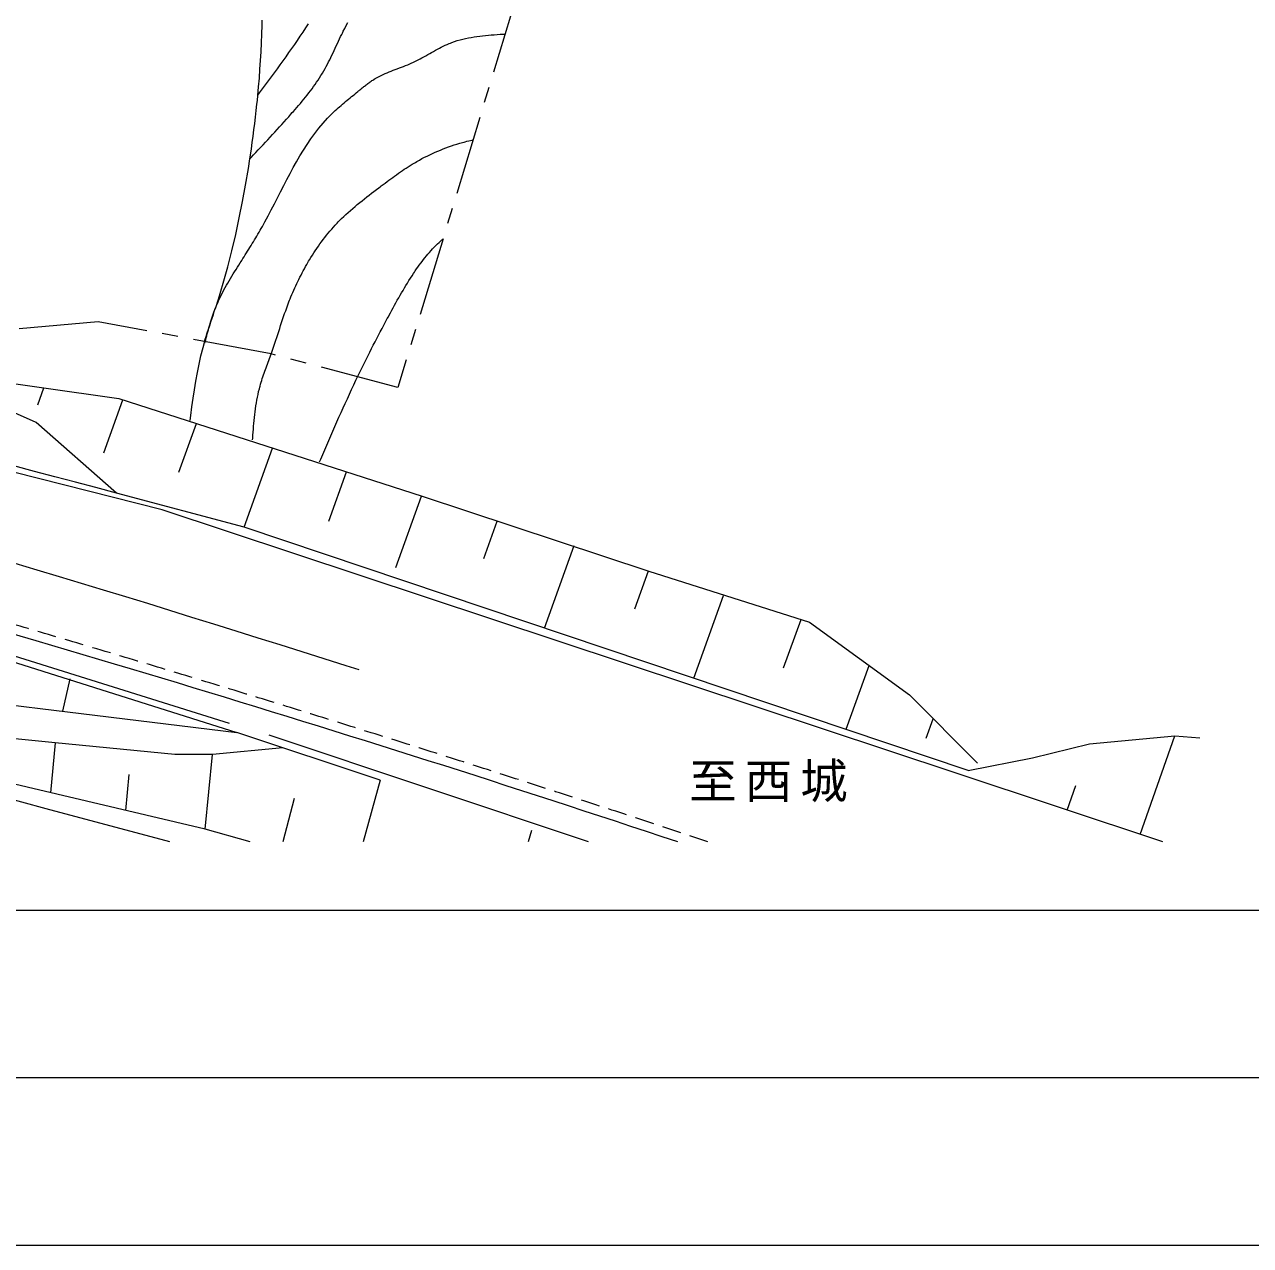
# Model space of a CAD drawing. Units: millimetres, scale not verified. Extents: x -273834 to 283729, y -197114 to 193886.
# Drawn here: x 85632 to 163146, y -197114 to -119945 of the extents above; entities that cross this region are included whole.
import ezdxf

# ---------------------------------------------------------------- set-up
doc = ezdxf.new("R2010")
doc.units = ezdxf.units.MM
doc.header["$LTSCALE"] = 1000
for name, pattern in [('CHAIN1', [8, 5, -1, 1, -1]), ('CHAIN2', [12, 9, -1, 1, -1]), ('DASHED1', [1.8, 1.2, -0.6])]:
    doc.linetypes.add(name, pattern=pattern)
for name, color, linetype, lineweight in [('2-1_道路', 7, 'Continuous', 5), ('2-2_ｸﾞﾗﾝﾄﾞ', 3, 'Continuous', 5), ('2-3_敷地境界', 2, 'CHAIN1', 5), ('2-4_法', 7, 'Continuous', 5), ('2-5_法-2', 4, 'Continuous', 5)]:
    doc.layers.add(name, color=color, linetype=linetype, lineweight=lineweight)
doc.styles.add('ＭＳ ゴシック', font='')
doc.styles.get('ＭＳ ゴシック').set_extended_font_data('MS Gothic')

msp = doc.modelspace()

# ---------------------------------------------------------------- linework, layer by layer
at = {"layer": '2-1_道路', "color": 3}
for p, q in [((98583, -164119), (76280, -157152)), ((121282, -171603), (101102, -164854)), ((157594, -171603), (144481, -167245))]:
    msp.add_line(p, q, dxfattribs=at)
msp.add_lwpolyline([(144481, -167245), (94336, -150623), (58458, -141532)], dxfattribs=at)
at = {"layer": '2-1_道路', "color": 4, "linetype": 'CHAIN2'}
msp.add_lwpolyline([(106782, -160734), (105974, -160478), (104580, -160038), (103187, -159599), (101794, -159160), (100400, -158721), (99006, -158284), (97612, -157847), (96217, -157413), (94822, -156980), (93426, -156548), (92029, -156119), (90632, -155692), (89234, -155267), (87835, -154845), (86435, -154426), (85034, -154011)], dxfattribs=at)
at = {"layer": '2-1_道路', "color": 3}
for centre, radius, start, end in [((-533746, -2502821), 2434894, 75.12202, 76.13109), ((-251352, -1308401), 1198085, 71.59451, 74.76837)]:
    msp.add_arc(centre, radius, start, end, dxfattribs=at)
at = {"layer": '2-1_道路', "linetype": 'DASHED1'}
msp.add_arc((-251352, -1308401), 1198685, 71.50853, 74.76837, dxfattribs=at)
at = {"layer": '2-2_ｸﾞﾗﾝﾄﾞ'}
for p, q in [((283729, -175941), (-273834, -175941)), ((283729, -186527), (1418, -186527)), ((283729, -197114), (-273834, -197114))]:
    msp.add_line(p, q, dxfattribs=at)
at = {"layer": '2-3_敷地境界'}
msp.add_line((186367, 111502), (109239, -142896), dxfattribs=at)
msp.add_lwpolyline([(109239, -142896), (101226, -140760), (90279, -138730), (82338, -139445)], dxfattribs=at)
at = {"layer": '2-4_法'}
for p, q in [((76212, -157487), (99066, -164695)), ((97046, -170802), (65845, -163464)), ((87008, -169513), (65805, -163830)), ((108125, -167699), (99066, -164695)), ((158356, -164912), (159935, -165024)), ((94828, -171603), (87008, -169513)), ((99904, -171603), (97046, -170802))]:
    msp.add_line(p, q, dxfattribs=at)
for points in [[(100329, -124987), (100353, -124753), (100384, -124432), (100434, -123878), (100480, -123325), (100521, -122770), (100557, -122215), (100589, -121661), (100616, -121105), (100640, -120550), (100659, -119995), (100668, -119673)], [(112110, -121316), (112234, -121257), (112360, -121200), (112486, -121146), (112560, -121116), (112657, -121079), (112826, -121018), (112996, -120963), (113168, -120913), (113342, -120868), (113518, -120826), (113695, -120789), (113873, -120756), (114052, -120726), (114233, -120699), (114414, -120675), (114596, -120653), (114779, -120634), (114962, -120617), (115146, -120601), (115331, -120587), (115515, -120574), (115700, -120562), (115885, -120551), (115992, -120544)], [(107602, -123492), (107655, -123457), (107708, -123423), (107739, -123404), (107808, -123362), (107928, -123294), (108050, -123229), (108173, -123167), (108299, -123107), (108425, -123050), (108553, -122995), (108682, -122942), (108811, -122891), (108942, -122840), (109072, -122790), (109204, -122740), (109335, -122691), (109466, -122641), (109597, -122590), (109728, -122539), (109858, -122486), (109988, -122432), (110116, -122375), (110191, -122342), (110264, -122307), (110390, -122246), (110515, -122183), (110640, -122118), (110763, -122051), (110886, -121984), (111009, -121916), (111131, -121847), (111252, -121778), (111374, -121710), (111496, -121641), (111618, -121574), (111740, -121507), (111863, -121442), (111986, -121378), (112110, -121316)], [(104510, -126178), (104792, -125867), (104961, -125691), (105012, -125641), (105100, -125555), (105188, -125470), (105278, -125386), (105369, -125302), (105461, -125220), (105554, -125138), (105647, -125057), (105741, -124976), (105836, -124896), (105931, -124816), (106026, -124736), (106122, -124657), (106219, -124578), (106315, -124499), (106412, -124421), (106509, -124342), (106606, -124263), (106703, -124185), (106759, -124139), (106788, -124115), (106838, -124075), (106888, -124034), (106938, -123993), (106988, -123953), (107038, -123913), (107088, -123872), (107138, -123832), (107189, -123793), (107239, -123754), (107290, -123715), (107341, -123676), (107393, -123638), (107445, -123601), (107497, -123564), (107549, -123528), (107602, -123492)], [(96104, -144976), (96146, -144660), (96219, -144115), (96296, -143571), (96377, -143028), (96464, -142487), (96561, -141948), (96667, -141411), (96786, -140878), (96919, -140348), (97003, -140043), (97042, -139905), (97113, -139669), (97187, -139434), (97262, -139199), (97340, -138965), (97418, -138730), (97497, -138496), (97576, -138262), (97654, -138028), (97699, -137892), (97888, -137306), (98194, -136291), (98479, -135269), (98743, -134242), (98986, -133209), (99212, -132173), (99419, -131132), (99610, -130088), (99786, -129042), (99881, -128434), (99917, -128202), (99976, -127801), (100033, -127400), (100088, -126998), (100141, -126596), (100191, -126194), (100240, -125792), (100285, -125389), (100329, -124987)], [(99272, -135006), (99324, -134924), (99367, -134856), (99442, -134737), (99517, -134619), (99591, -134501), (99665, -134383), (99740, -134265), (99813, -134146), (99887, -134028), (99960, -133909), (100033, -133790), (100106, -133671), (100178, -133552), (100250, -133432), (100322, -133312), (100393, -133192), (100464, -133072), (100534, -132951), (100604, -132829), (100673, -132707), (100713, -132636), (100833, -132420), (101037, -132043), (101237, -131663), (101435, -131281), (101632, -130897), (101827, -130513), (102024, -130129), (102222, -129746), (102423, -129365), (102627, -128988), (102836, -128614), (103050, -128245), (103271, -127881), (103499, -127524), (103737, -127174), (103983, -126833), (104241, -126500), (104510, -126178)], [(97036, -140072), (97055, -139999), (97088, -139873), (97121, -139747), (97154, -139621), (97188, -139495), (97222, -139370), (97256, -139245), (97292, -139120), (97327, -138995), (97364, -138871), (97401, -138747), (97440, -138623), (97479, -138500), (97520, -138377), (97562, -138255), (97605, -138133), (97649, -138012), (97695, -137891), (97743, -137771), (97771, -137702), (97809, -137614), (97875, -137462), (97944, -137312), (98015, -137162), (98089, -137014), (98165, -136866), (98242, -136720), (98322, -136574), (98403, -136428), (98486, -136284), (98570, -136140), (98655, -135997), (98741, -135854), (98829, -135712), (98916, -135570), (99005, -135429), (99094, -135287), (99183, -135147), (99272, -135006)], [(91440, -149557), (86368, -145094), (74945, -140011), (81650, -142171), (91586, -143586), (110769, -149754), (125105, -154492), (135273, -157723), (141578, -162314), (145890, -166625)], [(145290, -167088), (99517, -151718), (91440, -149557)], [(28761, -153324), (48364, -157096), (63094, -159929), (73127, -161523), (99066, -164695)], [(101966, -165652), (97524, -166090), (95135, -166090), (87571, -165354), (77614, -164350), (67143, -162881)], [(145290, -167088), (149367, -166295), (152961, -165415), (158356, -164912)]]:
    msp.add_lwpolyline(points, dxfattribs=at)
at = {"layer": '2-5_法-2'}
for p, q in [((86477, -143976), (86859, -142913)), ((90648, -147024), (91852, -143672)), ((95399, -148230), (96499, -145166)), ((99517, -151718), (101314, -146714)), ((104879, -151342), (106000, -148221)), ((109116, -154263), (110738, -149745)), ((114673, -153691), (115522, -151325)), ((118501, -158092), (120378, -152868)), ((124226, -156866), (125082, -154484)), ((127956, -161267), (129832, -156042)), ((133629, -160613), (134729, -157550)), ((137578, -164490), (139027, -160456)), ((88503, -161304), (88030, -163346)), ((142647, -165058), (143090, -163825)), ((156173, -171131), (158356, -164912)), ((87571, -165354), (87270, -168503)), ((97046, -170802), (97524, -166090)), ((92030, -169622), (92247, -167344)), ((108125, -167699), (107048, -171603)), ((151563, -169598), (152109, -168042)), ((102686, -168868), (101968, -171603)), ((117684, -170881), (117473, -171603))]:
    msp.add_line(p, q, dxfattribs=at)
for points in [[(100385, -124418), (100495, -124271), (100683, -124017), (100871, -123764), (101059, -123510), (101246, -123256), (101433, -123002), (101619, -122747), (101804, -122491), (101989, -122235), (102172, -121979), (102354, -121721), (102535, -121463), (102714, -121204), (102892, -120944), (103068, -120682), (103242, -120420), (103414, -120156), (103585, -119891)], [(104475, -123010), (104555, -122872), (104634, -122733), (104710, -122592), (104785, -122451), (104859, -122309), (104931, -122166), (105002, -122022), (105072, -121878), (105141, -121733), (105210, -121587), (105279, -121442), (105347, -121296), (105415, -121150), (105483, -121004), (105552, -120858), (105621, -120712), (105690, -120566), (105731, -120482), (105784, -120373), (105877, -120186), (105972, -120000), (106069, -119815)], [(99881, -128434), (99968, -128342), (100117, -128183), (100266, -128024), (100415, -127864), (100564, -127705), (100713, -127545), (100861, -127386), (101010, -127226), (101158, -127065), (101306, -126905), (101454, -126744), (101602, -126583), (101749, -126421), (101896, -126259), (102043, -126097), (102189, -125934), (102335, -125770), (102480, -125606), (102565, -125511), (102629, -125437), (102741, -125310), (102852, -125183), (102962, -125054), (103072, -124926), (103180, -124796), (103288, -124666), (103395, -124536), (103500, -124404), (103605, -124271), (103708, -124138), (103809, -124004), (103908, -123868), (104006, -123731), (104102, -123594), (104196, -123455), (104287, -123314), (104377, -123172), (104427, -123090), (104475, -123010)], [(108431, -129964), (108551, -129874), (108671, -129785), (108791, -129697), (108911, -129609), (109032, -129522), (109154, -129435), (109275, -129349), (109398, -129264), (109521, -129180), (109644, -129096), (109768, -129014), (109893, -128933), (110019, -128854), (110145, -128776), (110273, -128699), (110347, -128655), (110439, -128601), (110599, -128511), (110761, -128423), (110924, -128338), (111088, -128255), (111253, -128174), (111420, -128096), (111588, -128020), (111757, -127946), (111928, -127876), (112099, -127807), (112271, -127741), (112445, -127678), (112619, -127617), (112794, -127559), (112970, -127503), (113147, -127450), (113325, -127399), (113428, -127371), (113493, -127354), (113604, -127325), (113716, -127298), (113828, -127271)], [(113828, -127271), (113941, -127245), (113987, -127236)], [(103739, -134676), (103830, -134530), (103923, -134385), (104018, -134241), (104114, -134098), (104212, -133957), (104311, -133816), (104412, -133677), (104515, -133539), (104620, -133403), (104726, -133268), (104834, -133134), (104944, -133003), (105055, -132872), (105169, -132744), (105284, -132617), (105401, -132492), (105469, -132420), (105546, -132341), (105681, -132207), (105818, -132074), (105957, -131944), (106097, -131816), (106239, -131689), (106383, -131564), (106528, -131441), (106675, -131318), (106823, -131198), (106972, -131078), (107122, -130959), (107272, -130841), (107424, -130724), (107576, -130608), (107728, -130492), (107881, -130377), (108034, -130262), (108122, -130195), (108192, -130143), (108311, -130053), (108431, -129964)], [(108685, -138319), (108771, -138160), (108856, -138002), (108942, -137844), (109029, -137686), (109116, -137529), (109204, -137371), (109293, -137215), (109382, -137058), (109472, -136902), (109563, -136747), (109655, -136592), (109748, -136438), (109843, -136284), (109938, -136131), (110035, -135978), (110134, -135827), (110234, -135676), (110292, -135589), (110340, -135518), (110424, -135396), (110509, -135275), (110595, -135155), (110682, -135036), (110771, -134918), (110861, -134801), (110953, -134685), (111045, -134571), (111140, -134458), (111236, -134346), (111333, -134236), (111432, -134128), (111533, -134022), (111636, -133918), (111740, -133816), (111846, -133715), (111955, -133618), (112018, -133562), (112065, -133522), (112086, -133504)], [(101264, -140652), (101329, -140466), (101393, -140279), (101457, -140091), (101519, -139904), (101581, -139716), (101642, -139528), (101703, -139341), (101765, -139153), (101826, -138966), (101888, -138778), (101951, -138591), (102014, -138405), (102078, -138218), (102144, -138032), (102211, -137847), (102279, -137662), (102349, -137478), (102391, -137372), (102423, -137291), (102480, -137151), (102538, -137011), (102597, -136872), (102658, -136734), (102719, -136596), (102782, -136459), (102846, -136322), (102911, -136185), (102978, -136050), (103046, -135914), (103114, -135780), (103185, -135646), (103256, -135512), (103328, -135379), (103402, -135247), (103477, -135115), (103553, -134984), (103598, -134908), (103649, -134823), (103739, -134676)], [(104286, -147593), (104360, -147422), (104487, -147126), (104615, -146831), (104742, -146536), (104870, -146241), (104998, -145946), (105126, -145651), (105255, -145356), (105385, -145062), (105515, -144768), (105646, -144474), (105777, -144181), (105910, -143888), (106043, -143595), (106177, -143303), (106313, -143011), (106449, -142720), (106587, -142430), (106667, -142261), (106727, -142137), (106831, -141923), (106936, -141709), (107041, -141495), (107146, -141281), (107253, -141068), (107360, -140855), (107467, -140643), (107576, -140430), (107684, -140218), (107793, -140007), (107903, -139795), (108013, -139584), (108124, -139373), (108235, -139163), (108346, -138952), (108458, -138742), (108570, -138532), (108636, -138410), (108685, -138319)], [(100051, -146192), (100059, -146084), (100073, -145898), (100087, -145712), (100102, -145526), (100117, -145340), (100133, -145155), (100151, -144969), (100170, -144784), (100190, -144600), (100213, -144416), (100237, -144232), (100263, -144049), (100292, -143866), (100323, -143684), (100358, -143503), (100395, -143323), (100435, -143143), (100479, -142964), (100506, -142861), (100524, -142792), (100558, -142675), (100592, -142559), (100628, -142442), (100665, -142326), (100703, -142210), (100742, -142094), (100782, -141979), (100823, -141863), (100864, -141748), (100906, -141633), (100948, -141518), (100991, -141403), (101033, -141288), (101076, -141173), (101118, -141058), (101160, -140943), (101202, -140827), (101226, -140760), (101264, -140652)]]:
    msp.add_lwpolyline(points, dxfattribs=at)

# ---------------------------------------------------------------- texts
at = {"layer": '2-4_法', "insert": (127658, -169105), "char_height": 2199, "attachment_point": 7, "style": 'ＭＳ ゴシック'}
msp.add_mtext('\\T1.17;至西城', dxfattribs=at)

doc.saveas('drawing.dxf')
